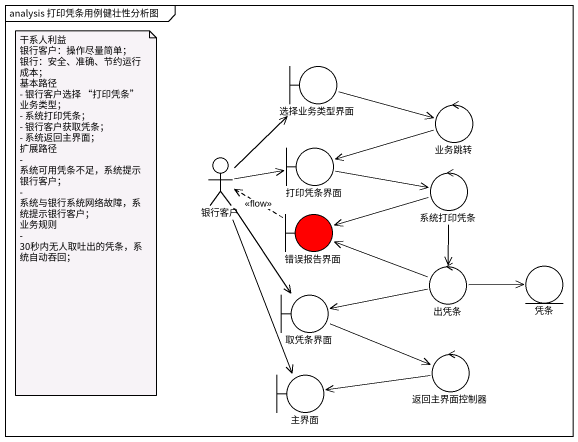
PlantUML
@startuml
mainframe analysis 打印凭条用例健壮性分析图
boundary 选择业务类型界面
control 业务跳转
actor 银行客户
boundary 打印凭条界面
control 系统打印凭条
boundary 错误报告界面 #FF0000
control 出凭条
entity 凭条
boundary 取凭条界面
boundary 主界面
control 返回主界面控制器
选择业务类型界面 -right-> 业务跳转
业务跳转 -left-> 打印凭条界面
银行客户 -up-> 选择业务类型界面
银行客户 -right-> 打印凭条界面
银行客户 --> 取凭条界面
银行客户 --> 主界面
打印凭条界面 -right-> 系统打印凭条
系统打印凭条 -left-> 错误报告界面
系统打印凭条 --> 出凭条
错误报告界面 .left.> 银行客户 : <<flow>>
出凭条 -left-> 错误报告界面
出凭条 -right-> 凭条
出凭条 -left-> 取凭条界面
取凭条界面 -right-> 返回主界面控制器
返回主界面控制器 -left-> 主界面
note as N1
  干系人利益
  银行客户：操作尽量简单；
  银行：安全、准确、节约运行成本；
  基本路径
  - 银行客户选择 “打印凭条” 业务类型；
  - 系统打印凭条；
  - 银行客户获取凭条；
  - 系统返回主界面；
  扩展路径
  - 系统可用凭条不足，系统提示银行客户；
  - 系统与银行系统网络故障，系统提示银行客户；
  业务规则
  - 30秒内无人取吐出的凭条，系统自动吞回；
end note
@enduml
